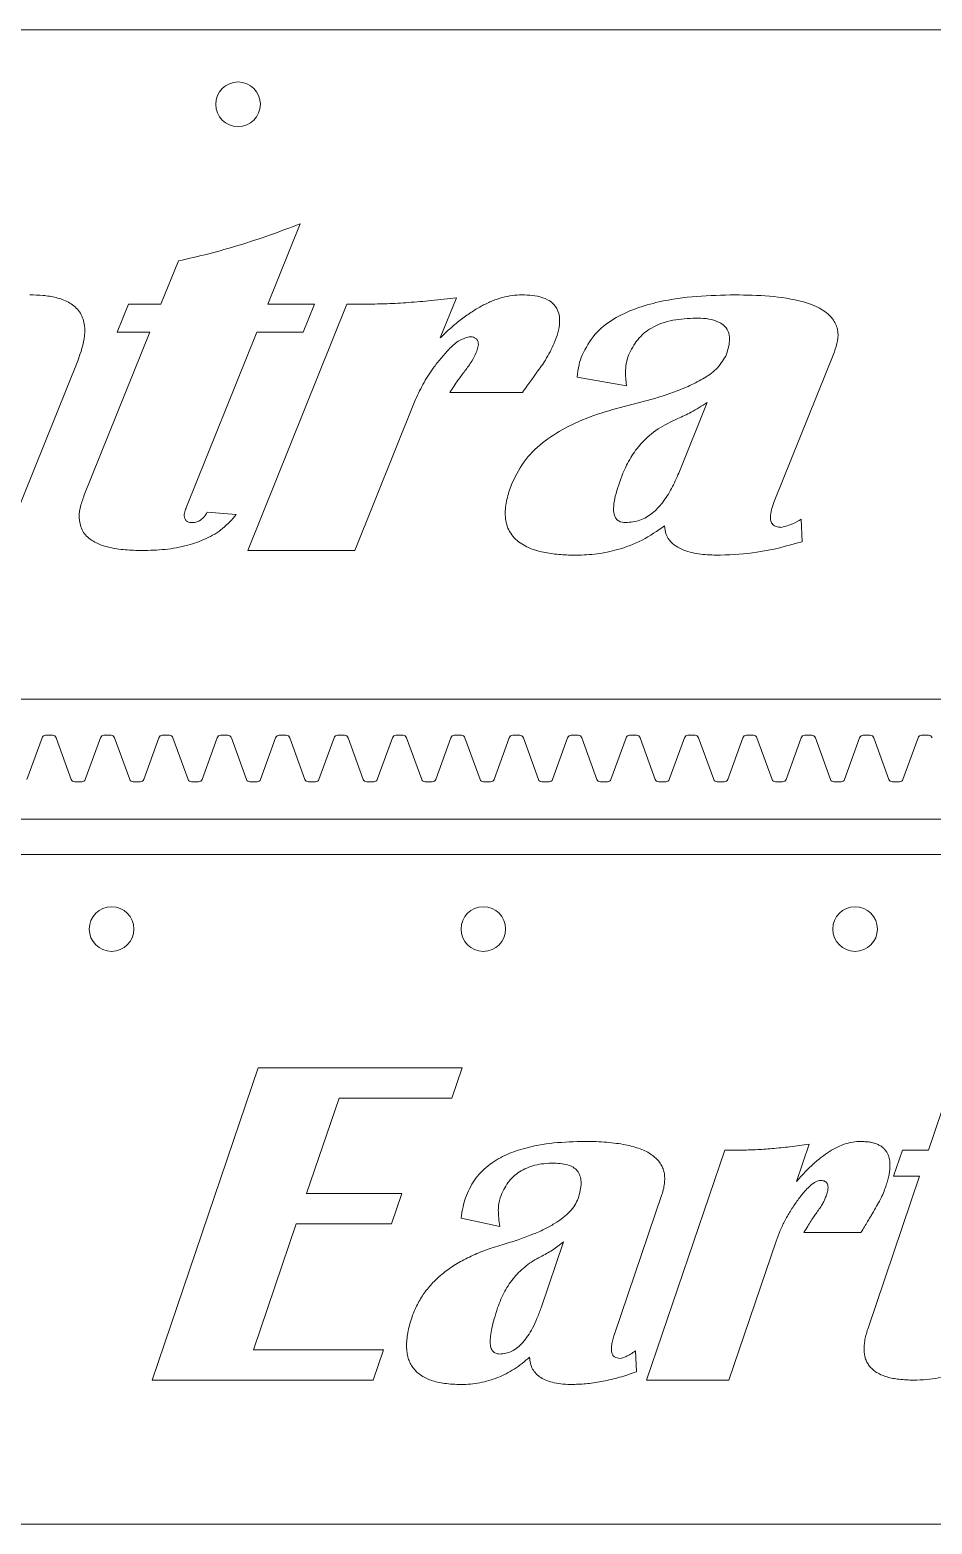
# Model space of a CAD drawing. Header units: millimetres. Extents: x 8 to 1030, y 631 to 832.
# Drawn here: x 199.1 to 320.4, y 630.9 to 831.7 of the extents above; entities that cross this region are included whole.
import ezdxf

# ---------------------------------------------------------------- set-up
doc = ezdxf.new("R2010")
doc.units = ezdxf.units.MM

msp = doc.modelspace()

# ---------------------------------------------------------------- linework, layer by layer
at = {"color": 7, "linetype": 'Continuous', "lineweight": 15}
for p, q in [((33.08, 831.75), (1003.08, 831.75)), ((235.44, 805.68), (231.1, 794.87)), ((216.72, 794.87), (219.07, 800.69)), ((256.45, 795.74), (254.27, 790.33)), ((210.84, 791.12), (212.35, 794.87)), ((212.35, 794.87), (216.72, 794.87)), ((228.41, 761.75), (241.72, 794.87)), ((231.1, 794.87), (237.35, 794.87)), ((237.35, 794.87), (235.84, 791.12)), ((241.72, 794.87), (244.52, 794.87)), ((206.36, 769.09), (215.22, 791.12)), ((215.22, 791.12), (210.84, 791.12)), ((229.59, 791.12), (220.15, 767.64)), ((235.84, 791.12), (229.59, 791.12)), ((307.28, 788.47), (299.19, 768.35)), ((205.53, 787.25), (195.29, 761.75)), ((279.31, 783.9), (272.7, 785.05)), ((250.82, 781.74), (242.79, 761.75)), ((265.32, 783), (255.55, 783)), ((286.35, 772.17), (290.16, 781.66)), ((222.95, 766.91), (226.84, 766.59)), ((302.8, 765.96), (302.95, 762.94)), ((242.79, 761.75), (228.41, 761.75)), ((8.08, 741.75), (1028.08, 741.75)), ((200.72, 736.58), (198.69, 730.99)), ((202.15, 736.91), (201.19, 736.91)), ((204.65, 730.99), (202.62, 736.58)), ((208.58, 736.58), (206.54, 730.99)), ((210, 736.91), (209.05, 736.91)), ((212.51, 730.99), (210.47, 736.58)), ((216.43, 736.58), (214.4, 730.99)), ((217.85, 736.91), (216.9, 736.91)), ((220.36, 730.99), (218.32, 736.58)), ((224.29, 736.58), (222.25, 730.99)), ((225.71, 736.91), (224.76, 736.91)), ((228.21, 730.99), (226.18, 736.58)), ((232.14, 736.58), (230.11, 730.99)), ((233.56, 736.91), (232.61, 736.91)), ((236.07, 730.99), (234.03, 736.58)), ((239.99, 736.58), (237.96, 730.99)), ((241.42, 736.91), (240.46, 736.91)), ((243.92, 730.99), (241.89, 736.58)), ((247.85, 736.58), (245.81, 730.99)), ((249.27, 736.91), (248.32, 736.91)), ((251.78, 730.99), (249.74, 736.58)), ((255.7, 736.58), (253.67, 730.99)), ((257.12, 736.91), (256.17, 736.91)), ((259.63, 730.99), (257.59, 736.58)), ((263.56, 736.58), (261.52, 730.99)), ((264.98, 736.91), (264.03, 736.91)), ((267.48, 730.99), (265.45, 736.58)), ((271.41, 736.58), (269.38, 730.99)), ((272.83, 736.91), (271.88, 736.91)), ((275.34, 730.99), (273.3, 736.58)), ((279.26, 736.58), (277.23, 730.99)), ((280.69, 736.91), (279.73, 736.91)), ((283.19, 730.99), (281.16, 736.58)), ((287.12, 736.58), (285.08, 730.99)), ((288.54, 736.91), (287.59, 736.91)), ((291.05, 730.99), (289.01, 736.58)), ((294.97, 736.58), (292.94, 730.99)), ((296.39, 736.91), (295.44, 736.91)), ((298.9, 730.99), (296.86, 736.58)), ((302.83, 736.58), (300.79, 730.99)), ((304.25, 736.91), (303.3, 736.91)), ((306.75, 730.99), (304.72, 736.58)), ((310.68, 736.58), (308.65, 730.99)), ((312.1, 736.91), (311.15, 736.91)), ((314.61, 730.99), (312.57, 736.58)), ((318.53, 736.58), (316.5, 730.99)), ((319.96, 736.91), (319, 736.91)), ((206.07, 730.66), (205.12, 730.66)), ((213.93, 730.66), (212.98, 730.66)), ((221.78, 730.66), (220.83, 730.66)), ((229.64, 730.66), (228.68, 730.66)), ((237.49, 730.66), (236.54, 730.66)), ((245.34, 730.66), (244.39, 730.66)), ((253.2, 730.66), (252.25, 730.66)), ((261.05, 730.66), (260.1, 730.66)), ((268.91, 730.66), (267.95, 730.66)), ((276.76, 730.66), (275.81, 730.66)), ((284.61, 730.66), (283.66, 730.66)), ((292.47, 730.66), (291.52, 730.66)), ((300.32, 730.66), (299.37, 730.66)), ((308.18, 730.66), (307.22, 730.66)), ((316.03, 730.66), (315.08, 730.66)), ((9.25, 725.66), (1030.27, 725.66)), ((10.07, 720.87), (510.07, 720.87)), ((215.52, 650.23), (229.79, 692.23)), ((229.79, 692.23), (257.21, 692.23)), ((257.21, 692.23), (255.82, 688.14)), ((240.66, 688.14), (236.29, 675.31)), ((255.82, 688.14), (240.66, 688.14)), ((319.94, 681.14), (321.79, 686.58)), ((282.02, 650.23), (292.53, 681.14)), ((292.53, 681.14), (294.69, 681.14)), ((303.88, 681.96), (302.17, 676.91)), ((315.25, 677.64), (316.44, 681.14)), ((316.44, 681.14), (319.94, 681.14)), ((311.77, 657.08), (318.75, 677.64)), ((318.75, 677.64), (315.25, 677.64)), ((236.29, 675.31), (249.12, 675.31)), ((249.12, 675.31), (247.74, 671.23)), ((284.08, 675.17), (277.7, 656.39)), ((234.9, 671.23), (229.15, 654.31)), ((247.74, 671.23), (234.9, 671.23)), ((262.29, 670.9), (257.08, 671.98)), ((310.86, 670.06), (303.17, 670.06)), ((267.83, 659.95), (270.83, 668.81)), ((299.45, 668.89), (293.1, 650.23)), ((229.15, 654.31), (246.65, 654.31)), ((246.65, 654.31), (245.27, 650.23)), ((280.53, 654.16), (280.65, 651.34)), ((245.27, 650.23), (215.52, 650.23)), ((293.1, 650.23), (282.02, 650.23)), ((10.07, 630.87), (510.07, 630.87))]:
    msp.add_line(p, q, dxfattribs=at)
for centre in [(227.08, 821.75), (210.07, 710.87), (260.07, 710.87), (310.07, 710.87)]:
    msp.add_circle(centre, 3, dxfattribs=at)
for centre, start, end in [((201.19, 736.41), 90, 160), ((202.15, 736.41), 20, 90), ((209.05, 736.41), 90, 160), ((210, 736.41), 20, 90), ((216.9, 736.41), 90, 160), ((217.85, 736.41), 20, 90), ((224.76, 736.41), 90, 160), ((225.71, 736.41), 20, 90), ((232.61, 736.41), 90, 160), ((233.56, 736.41), 20, 90), ((240.46, 736.41), 90, 160), ((241.42, 736.41), 20, 90), ((248.32, 736.41), 90, 160), ((249.27, 736.41), 20, 90), ((256.17, 736.41), 90, 160), ((257.12, 736.41), 20, 90), ((264.03, 736.41), 90, 160), ((264.98, 736.41), 20, 90), ((271.88, 736.41), 90, 160), ((272.83, 736.41), 20, 90), ((279.73, 736.41), 90, 160), ((280.69, 736.41), 20, 90), ((287.59, 736.41), 90, 160), ((288.54, 736.41), 20, 90), ((295.44, 736.41), 90, 160), ((296.39, 736.41), 20, 90), ((303.3, 736.41), 90, 160), ((304.25, 736.41), 20, 90), ((311.15, 736.41), 90, 160), ((312.1, 736.41), 20, 90), ((319, 736.41), 90, 160), ((319.96, 736.41), 20, 90), ((205.12, 731.16), 200, 270), ((206.07, 731.16), 270, 340), ((212.98, 731.16), 200, 270), ((213.93, 731.16), 270, 340), ((220.83, 731.16), 200, 270), ((221.78, 731.16), 270, 340), ((228.68, 731.16), 200, 270), ((229.64, 731.16), 270, 340), ((236.54, 731.16), 200, 270), ((237.49, 731.16), 270, 340), ((244.39, 731.16), 200, 270), ((245.34, 731.16), 270, 340), ((252.25, 731.16), 200, 270), ((253.2, 731.16), 270, 340), ((260.1, 731.16), 200, 270), ((261.05, 731.16), 270, 340), ((267.95, 731.16), 200, 270), ((268.91, 731.16), 270, 340), ((275.81, 731.16), 200, 270), ((276.76, 731.16), 270, 340), ((283.66, 731.16), 200, 270), ((284.61, 731.16), 270, 340), ((291.52, 731.16), 200, 270), ((292.47, 731.16), 270, 340), ((299.37, 731.16), 200, 270), ((300.32, 731.16), 270, 340), ((307.22, 731.16), 200, 270), ((308.18, 731.16), 270, 340), ((315.08, 731.16), 200, 270), ((316.03, 731.16), 270, 340)]:
    msp.add_arc(centre, 0.5, start, end, dxfattribs=at)
for points, knots in [([(219.07, 800.69), (220.43, 801), (223.17, 801.62), (227.26, 802.78), (231.37, 804.13), (234.08, 805.16), (235.44, 805.68)], [0.0000013, 0.0000013, 0.0000013, 0.0000013, 0.2440703, 0.4920936, 0.7439867, 0.999999, 0.999999, 0.999999, 0.999999]), ([(199.09, 796.12), (199.68, 796.11), (200.86, 796.08), (202.61, 795.81), (204.3, 795.22), (205.74, 794.11), (206.48, 792.44), (206.52, 790.05), (205.93, 788.37), (205.53, 787.25)], [0, 0, 0, 0, 0.125389, 0.250696, 0.37586, 0.500526, 0.624997, 0.749995, 1, 1, 1, 1]), ([(244.52, 794.87), (245.39, 794.89), (247.21, 794.92), (250.07, 795.08), (253.18, 795.36), (255.33, 795.61), (256.45, 795.74)], [0.0000018, 0.0000018, 0.0000018, 0.0000018, 0.2178474, 0.4572042, 0.717601, 1, 1, 1, 1]), ([(254.27, 790.33), (254.75, 790.79), (255.67, 791.68), (257.11, 792.85), (258.52, 793.86), (259.9, 794.68), (261.27, 795.33), (262.61, 795.78), (263.94, 796.07), (264.82, 796.11), (265.25, 796.12)], [0.0000007, 0.0000007, 0.0000007, 0.0000007, 0.156463, 0.3015752, 0.4370728, 0.5637553, 0.6815785, 0.7925445, 0.8984094, 1, 1, 1, 1]), ([(265.25, 796.12), (265.72, 796.11), (266.67, 796.09), (268.06, 795.8), (269.36, 795.19), (270.24, 793.97), (270.4, 792.48), (270.13, 791.02), (269.79, 790.09), (269.61, 789.63)], [0, 0, 0, 0, 0.140476, 0.280723, 0.420546, 0.559572, 0.705848, 0.852857, 1, 1, 1, 1]), ([(273.34, 788.02), (273.86, 788.99), (274.89, 790.93), (277.54, 792.97), (280.51, 794.35), (284.28, 795.39), (288.77, 796.02), (292.2, 796.09), (293.92, 796.12)], [0, 0, 0, 0, 0.139529, 0.279313, 0.419363, 0.559521, 0.779713, 1, 1, 1, 1]), ([(293.92, 796.12), (295.46, 796.09), (298.55, 796.04), (302.39, 795.47), (305.3, 794.44), (307.02, 793.19), (307.8, 791.51), (307.79, 789.93), (307.45, 788.95), (307.28, 788.47)], [0, 0, 0, 0, 0.25051, 0.500796, 0.62592, 0.750351, 0.833343, 0.916578, 1, 1, 1, 1]), ([(288.64, 793), (287.61, 792.95), (285.55, 792.86), (282.79, 791.91), (280.69, 790.2), (279.96, 788.75), (279.59, 788.02)], [0, 0, 0, 0, 0.280461, 0.560321, 0.780155, 1, 1, 1, 1]), ([(292.67, 787.9), (292.9, 788.57), (293.25, 789.56), (293.15, 790.98), (292.57, 792.04), (291.4, 792.67), (290.04, 792.97), (289.1, 792.99), (288.64, 793)], [0, 0, 0, 0, 0.25015, 0.375101, 0.499623, 0.665633, 0.832693, 1, 1, 1, 1]), ([(258.18, 790.5), (257.66, 790.33), (256.6, 789.99), (255.43, 788.79), (254.33, 787.58), (253.13, 786.02), (251.88, 784.11), (251.18, 782.53), (250.82, 781.74)], [0, 0, 0, 0, 0.138239, 0.278462, 0.418751, 0.559084, 0.779535, 1, 1, 1, 1]), ([(259.12, 788.37), (259.2, 788.6), (259.38, 789.06), (259.44, 789.7), (259.22, 790.16), (258.81, 790.46), (258.43, 790.48), (258.18, 790.5)], [0, 0, 0, 0, 0.2510508, 0.5012782, 0.6253742, 0.7508069, 1, 1, 1, 1]), ([(269.61, 789.63), (269.24, 788.86), (268.58, 787.48), (267.67, 786.25), (267.27, 785.71)], [0, 0, 0, 0, 0.559757, 1, 1, 1, 1]), ([(257.59, 785.9), (257.92, 786.33), (258.51, 787.11), (258.93, 787.98), (259.12, 788.37)], [0, 0, 0, 0, 0.560064, 1, 1, 1, 1]), ([(272.7, 785.05), (272.76, 785.62), (272.85, 786.63), (273.19, 787.6), (273.34, 788.02)], [0, 0, 0, 0, 0.5596587, 1, 1, 1, 1]), ([(279.59, 788.02), (279.48, 787.65), (279.24, 786.9), (279.16, 785.5), (279.25, 784.51), (279.31, 783.9)], [0, 0, 0, 0, 0.279753, 0.560143, 1, 1, 1, 1]), ([(279.54, 781.25), (280.9, 781.6), (283.64, 782.3), (287.02, 783.49), (289.58, 784.79), (291.49, 786.01), (292.28, 787.27), (292.67, 787.9)], [0, 0, 0, 0, 0.280423, 0.560717, 0.707555, 0.854202, 1, 1, 1, 1]), ([(255.55, 783), (255.91, 783.55), (256.56, 784.54), (257.28, 785.48), (257.59, 785.9)], [0, 0, 0, 0, 0.56, 1, 1, 1, 1]), ([(267.27, 785.71), (267.15, 785.54), (266.88, 785.17), (266.45, 784.54), (265.9, 783.81), (265.52, 783.28), (265.32, 783)], [0, 0, 0, 0, 0.186348, 0.414792, 0.686359, 1, 1, 1, 1]), ([(290.16, 781.66), (289.46, 781.2), (288.2, 780.37), (286.82, 779.77), (286.22, 779.5)], [0, 0, 0, 0, 0.559797, 1, 1, 1, 1]), ([(263.95, 770.86), (264.5, 771.94), (265.61, 774.11), (268.34, 776.59), (271.62, 778.61), (275.4, 780.15), (278.16, 780.89), (279.54, 781.25)], [0, 0, 0, 0, 0.186354, 0.372867, 0.559608, 0.779748, 1, 1, 1, 1]), ([(286.22, 779.5), (285.31, 779.07), (283.5, 778.21), (281.39, 776.35), (279.82, 774.29), (279.17, 772.86), (278.84, 772.14)], [0, 0, 0, 0, 0.2799892, 0.559778, 0.7799166, 1, 1, 1, 1]), ([(278.84, 772.14), (278.45, 771.12), (277.91, 769.7), (277.57, 767.79), (277.57, 766.74), (277.9, 766.05), (278.38, 765.59), (278.88, 765.53), (279.21, 765.5)], [0, 0, 0, 0, 0.42034, 0.585428, 0.750294, 0.813001, 0.875879, 1, 1, 1, 1]), ([(279.21, 765.5), (279.86, 765.56), (281.16, 765.69), (282.86, 766.73), (284.27, 768.23), (285.44, 770.07), (286.05, 771.47), (286.35, 772.17)], [0, 0, 0, 0, 0.1863035, 0.3727272, 0.5594975, 0.7796815, 1, 1, 1, 1]), ([(272.56, 761.12), (271.87, 761.14), (270.48, 761.17), (268.4, 761.42), (266.38, 761.97), (264.52, 762.98), (263.21, 764.71), (262.92, 766.82), (263.23, 768.9), (263.71, 770.21), (263.95, 770.86)], [0, 0, 0, 0, 0.125309, 0.250617, 0.375814, 0.500702, 0.624954, 0.749622, 0.874749, 1, 1, 1, 1]), ([(214.17, 761.75), (213.42, 761.77), (211.9, 761.8), (209.66, 762.13), (207.67, 762.83), (206.19, 764.1), (205.64, 765.77), (205.78, 767.49), (206.17, 768.56), (206.36, 769.09)], [0, 0, 0, 0, 0.167145, 0.334188, 0.500825, 0.625381, 0.74969, 0.874692, 1, 1, 1, 1]), ([(220.15, 767.64), (220.07, 767.41), (219.9, 766.96), (219.81, 766.35), (219.97, 765.88), (220.33, 765.54), (220.7, 765.51), (220.95, 765.5)], [0, 0, 0, 0, 0.250953, 0.500946, 0.626639, 0.751246, 1, 1, 1, 1]), ([(299.19, 768.35), (299.06, 768), (298.8, 767.3), (298.63, 766.36), (298.74, 765.61), (299.07, 765.12), (299.62, 764.91), (299.99, 764.88), (300.18, 764.87)], [0, 0, 0, 0, 0.250303, 0.500399, 0.625681, 0.749892, 0.874761, 1, 1, 1, 1]), ([(226.84, 766.59), (226.26, 765.93), (225.11, 764.61), (222.8, 763.27), (220.18, 762.35), (217.27, 761.83), (215.21, 761.78), (214.17, 761.75)], [0, 0, 0, 0, 0.186462, 0.373076, 0.559771, 0.77985, 1, 1, 1, 1]), ([(220.95, 765.5), (221.15, 765.52), (221.54, 765.55), (222.08, 765.84), (222.57, 766.31), (222.82, 766.7), (222.95, 766.91)], [0.0000065, 0.0000065, 0.0000065, 0.0000065, 0.2267432, 0.4527213, 0.7080575, 1, 1, 1, 1]), ([(300.18, 764.87), (300.69, 765.01), (301.62, 765.26), (302.44, 765.74), (302.8, 765.96)], [0, 0, 0, 0, 0.558835, 1, 1, 1, 1]), ([(284.45, 765.07), (283.47, 764.39), (281.5, 763.04), (278.37, 761.87), (275.37, 761.22), (273.5, 761.15), (272.56, 761.12)], [0, 0, 0, 0, 0.2799238, 0.559838, 0.7799198, 1, 1, 1, 1]), ([(291.97, 761.12), (291.18, 761.14), (289.61, 761.17), (287.66, 761.54), (286.21, 762.16), (285.26, 762.87), (284.58, 763.89), (284.49, 764.67), (284.45, 765.07)], [0, 0, 0, 0, 0.250207, 0.500175, 0.625282, 0.750277, 0.875111, 1, 1, 1, 1]), ([(302.95, 762.94), (300.94, 762.38), (297.33, 761.39), (293.61, 761.21), (291.97, 761.12)], [0, 0, 0, 0, 0.560035, 1, 1, 1, 1]), ([(257.68, 674.75), (258.03, 675.56), (258.74, 677.2), (260.64, 679.12), (262.92, 680.5), (265.91, 681.56), (269.54, 682.21), (272.32, 682.28), (273.71, 682.31)], [0, 0, 0, 0, 0.139766, 0.27958, 0.419564, 0.559656, 0.779753, 1, 1, 1, 1]), ([(273.71, 682.31), (274.23, 682.31), (275.22, 682.3), (276.64, 682.22), (277.94, 682.07), (279.13, 681.89), (280.19, 681.63), (281.15, 681.34), (281.98, 680.97), (282.69, 680.56), (283.29, 680.07), (283.78, 679.54), (284.12, 678.94), (284.37, 678.29), (284.47, 677.58), (284.46, 676.82), (284.34, 676), (284.17, 675.45), (284.08, 675.17)], [0, 0, 0, 0, 0.1007734, 0.1939351, 0.279131, 0.3576416, 0.4293665, 0.4944178, 0.5531366, 0.6071246, 0.6562884, 0.7027308, 0.7476202, 0.7921399, 0.8386014, 0.8874933, 0.941118, 1, 1, 1, 1]), ([(294.69, 681.14), (295.36, 681.16), (296.76, 681.19), (298.97, 681.34), (301.36, 681.59), (303.02, 681.83), (303.88, 681.96)], [0, 0, 0, 0, 0.217094, 0.45633, 0.717226, 1, 1, 1, 1]), ([(302.17, 676.91), (302.54, 677.33), (303.26, 678.15), (304.39, 679.26), (305.5, 680.19), (306.58, 680.96), (307.66, 681.57), (308.71, 681.99), (309.75, 682.26), (310.45, 682.3), (310.78, 682.31)], [0, 0, 0, 0, 0.1627045, 0.3122679, 0.4506749, 0.5774526, 0.6939449, 0.8017471, 0.9030726, 1, 1, 1, 1]), ([(310.78, 682.31), (311, 682.3), (311.42, 682.29), (312.02, 682.23), (312.56, 682.12), (313.04, 681.94), (313.47, 681.73), (313.83, 681.47), (314.14, 681.16), (314.39, 680.8), (314.58, 680.39), (314.68, 679.93), (314.77, 679.43), (314.75, 678.89), (314.71, 678.29), (314.6, 677.65), (314.42, 676.96), (314.27, 676.5), (314.19, 676.25)], [0, 0, 0, 0, 0.0749798, 0.1430023, 0.2058633, 0.263467, 0.3169786, 0.3683852, 0.4169436, 0.466298, 0.5165869, 0.5703407, 0.62714, 0.689569, 0.7574002, 0.8312965, 0.9117979, 1, 1, 1, 1]), ([(269.57, 679.39), (269.12, 679.38), (268.26, 679.36), (267.02, 679.14), (265.92, 678.77), (264.93, 678.27), (264.08, 677.6), (263.37, 676.78), (262.76, 675.84), (262.49, 675.12), (262.35, 674.75)], [0, 0, 0, 0, 0.145956, 0.279043, 0.403605, 0.521203, 0.636246, 0.752045, 0.871983, 1, 1, 1, 1]), ([(272.81, 674.64), (272.92, 675), (273.13, 675.68), (273.26, 676.67), (273.16, 677.51), (272.86, 678.23), (272.31, 678.78), (271.56, 679.14), (270.63, 679.36), (269.94, 679.38), (269.57, 679.39)], [0, 0, 0, 0, 0.158402, 0.292105, 0.405904, 0.507455, 0.607605, 0.716357, 0.846764, 1, 1, 1, 1]), ([(305.42, 677.06), (305.32, 677.05), (305.1, 677.04), (304.78, 676.89), (304.43, 676.69), (304.07, 676.4), (303.67, 676.03), (303.26, 675.57), (302.8, 675.04), (302.2, 674.21), (301.45, 673.13), (300.66, 671.75), (299.98, 670.34), (299.62, 669.37), (299.45, 668.89)], [0, 0, 0, 0, 0.0281924, 0.0611468, 0.0995324, 0.1449997, 0.1963405, 0.2557353, 0.3221119, 0.3964197, 0.5506304, 0.7017852, 0.8519382, 1, 1, 1, 1]), ([(306.21, 675.07), (306.26, 675.23), (306.35, 675.51), (306.43, 675.92), (306.43, 676.27), (306.38, 676.56), (306.23, 676.79), (306.01, 676.95), (305.74, 677.06), (305.53, 677.06), (305.42, 677.06)], [0, 0, 0, 0, 0.182642, 0.336291, 0.466848, 0.576036, 0.670377, 0.7659, 0.872462, 1, 1, 1, 1]), ([(304.91, 672.77), (305.06, 672.97), (305.35, 673.37), (305.71, 673.96), (306, 674.52), (306.14, 674.9), (306.21, 675.07)], [0, 0, 0, 0, 0.285766, 0.547798, 0.785785, 1, 1, 1, 1]), ([(314.19, 676.25), (314.09, 675.97), (313.87, 675.39), (313.47, 674.5), (312.95, 673.57), (312.57, 672.93), (312.37, 672.6)], [0, 0, 0, 0, 0.217137, 0.454349, 0.715448, 1, 1, 1, 1]), ([(257.08, 671.98), (257.16, 672.5), (257.29, 673.44), (257.56, 674.35), (257.68, 674.75)], [0, 0, 0, 0, 0.559878, 1, 1, 1, 1]), ([(262.35, 674.75), (262.28, 674.49), (262.12, 673.94), (262.07, 673.02), (262.12, 671.99), (262.23, 671.28), (262.29, 670.9)], [0, 0, 0, 0, 0.207755, 0.440846, 0.703949, 1, 1, 1, 1]), ([(262.61, 668.43), (263.32, 668.64), (264.67, 669.05), (266.56, 669.75), (268.21, 670.45), (269.61, 671.22), (270.77, 672.01), (271.7, 672.83), (272.41, 673.69), (272.68, 674.33), (272.81, 674.64)], [0, 0, 0, 0, 0.180754, 0.3433, 0.488821, 0.618032, 0.731382, 0.830978, 0.91954, 1, 1, 1, 1]), ([(303.17, 670.06), (303.35, 670.35), (303.67, 670.88), (304.13, 671.62), (304.53, 672.24), (304.79, 672.6), (304.91, 672.77)], [0, 0, 0, 0, 0.311219, 0.582199, 0.809122, 1, 1, 1, 1]), ([(312.37, 672.6), (312.28, 672.44), (312.07, 672.09), (311.72, 671.5), (311.31, 670.82), (311.01, 670.33), (310.86, 670.06)], [0, 0, 0, 0, 0.1869704, 0.4168449, 0.686971, 1, 1, 1, 1]), ([(250.49, 658.73), (250.59, 659.02), (250.79, 659.58), (251.19, 660.39), (251.62, 661.18), (252.12, 661.94), (252.68, 662.66), (253.3, 663.35), (253.97, 664), (254.7, 664.62), (255.49, 665.22), (256.33, 665.77), (257.23, 666.3), (258.2, 666.79), (259.22, 667.25), (260.3, 667.67), (261.43, 668.08), (262.21, 668.31), (262.61, 668.43)], [0, 0, 0, 0, 0.055996, 0.111453, 0.166953, 0.223062, 0.279307, 0.335979, 0.394161, 0.453328, 0.514076, 0.57628, 0.640938, 0.707975, 0.777093, 0.848669, 0.922814, 1, 1, 1, 1]), ([(270.83, 668.81), (270.35, 668.43), (269.39, 667.66), (268.3, 667.08), (267.75, 666.8)], [0, 0, 0, 0, 0.503136, 1, 1, 1, 1]), ([(267.75, 666.8), (267.42, 666.62), (266.76, 666.27), (265.84, 665.62), (265, 664.89), (264.22, 664.07), (263.54, 663.16), (262.94, 662.16), (262.4, 661.09), (262.13, 660.32), (261.98, 659.93)], [0, 0, 0, 0, 0.123502, 0.244194, 0.364739, 0.485742, 0.609335, 0.734481, 0.864484, 1, 1, 1, 1]), ([(261.98, 659.93), (261.83, 659.44), (261.54, 658.55), (261.21, 657.29), (261.03, 656.22), (260.98, 655.34), (261.05, 654.64), (261.3, 654.11), (261.73, 653.78), (262.07, 653.74), (262.25, 653.73)], [0, 0, 0, 0, 0.216798, 0.40198, 0.556157, 0.681134, 0.778444, 0.855812, 0.924491, 1, 1, 1, 1]), ([(262.25, 653.73), (262.53, 653.75), (263.1, 653.79), (263.93, 654.1), (264.7, 654.6), (265.42, 655.3), (266.09, 656.19), (266.73, 657.26), (267.32, 658.54), (267.65, 659.46), (267.83, 659.95)], [0, 0, 0, 0, 0.095895, 0.191778, 0.292619, 0.404163, 0.528281, 0.667893, 0.825021, 1, 1, 1, 1]), ([(257.09, 649.64), (256.7, 649.65), (255.96, 649.66), (254.9, 649.77), (253.93, 649.94), (253.06, 650.18), (252.29, 650.51), (251.62, 650.9), (251.05, 651.36), (250.58, 651.9), (250.21, 652.51), (249.95, 653.2), (249.79, 653.95), (249.73, 654.78), (249.77, 655.67), (249.91, 656.63), (250.15, 657.66), (250.37, 658.37), (250.49, 658.73)], [0, 0, 0, 0, 0.0815388, 0.1570139, 0.2254887, 0.2888664, 0.346671, 0.4010395, 0.4525572, 0.501698, 0.5512228, 0.6022264, 0.6561003, 0.7140295, 0.7763292, 0.8443938, 0.9188028, 1, 1, 1, 1]), ([(317.96, 650.23), (317.62, 650.23), (316.96, 650.24), (316.02, 650.33), (315.16, 650.44), (314.39, 650.64), (313.7, 650.87), (313.1, 651.17), (312.58, 651.52), (312.14, 651.93), (311.79, 652.39), (311.52, 652.9), (311.35, 653.47), (311.26, 654.1), (311.27, 654.77), (311.35, 655.5), (311.52, 656.28), (311.68, 656.81), (311.77, 657.08)], [0, 0, 0, 0, 0.0878, 0.168824, 0.2433, 0.311152, 0.373358, 0.431183, 0.484217, 0.53467, 0.583884, 0.633304, 0.683372, 0.737234, 0.79444, 0.857528, 0.925615, 1, 1, 1, 1]), ([(277.7, 656.39), (277.62, 656.14), (277.47, 655.67), (277.33, 655.01), (277.27, 654.44), (277.32, 653.98), (277.45, 653.6), (277.71, 653.32), (278.07, 653.18), (278.33, 653.16), (278.47, 653.14)], [0, 0, 0, 0, 0.197246, 0.366827, 0.506096, 0.620687, 0.715768, 0.802714, 0.894441, 1, 1, 1, 1]), ([(266.3, 653.33), (265.97, 653.03), (265.31, 652.45), (264.24, 651.71), (263.14, 651.07), (262, 650.54), (260.82, 650.15), (259.61, 649.85), (258.36, 649.67), (257.52, 649.65), (257.09, 649.64)], [0, 0, 0, 0, 0.131693, 0.259809, 0.383934, 0.50631, 0.628529, 0.750322, 0.874346, 1, 1, 1, 1]), ([(272.12, 649.64), (271.67, 649.65), (270.83, 649.67), (269.65, 649.84), (268.64, 650.12), (267.81, 650.52), (267.15, 651.05), (266.66, 651.7), (266.37, 652.48), (266.33, 653.04), (266.3, 653.33)], [0, 0, 0, 0, 0.1742813, 0.3265375, 0.4602005, 0.5770172, 0.6832318, 0.7841874, 0.8873339, 1, 1, 1, 1]), ([(278.47, 653.14), (278.59, 653.16), (278.87, 653.2), (279.33, 653.42), (279.9, 653.73), (280.31, 654), (280.53, 654.16)], [0, 0, 0, 0, 0.152068, 0.369132, 0.64742, 1, 1, 1, 1]), ([(327.98, 654.75), (327.73, 654.39), (327.23, 653.67), (326.3, 652.75), (325.24, 651.96), (324.04, 651.32), (322.7, 650.83), (321.24, 650.48), (319.64, 650.27), (318.53, 650.24), (317.96, 650.23)], [0, 0, 0, 0, 0.114425, 0.227608, 0.340924, 0.457921, 0.580528, 0.711025, 0.850102, 1, 1, 1, 1]), ([(280.65, 651.34), (279.9, 651.08), (278.43, 650.58), (276.24, 650.06), (274.15, 649.71), (272.78, 649.67), (272.12, 649.64)], [0, 0, 0, 0, 0.27411, 0.530636, 0.772269, 1, 1, 1, 1])]:
    msp.add_open_spline(points, degree=3, knots=knots, dxfattribs=at)

doc.saveas('drawing.dxf')
